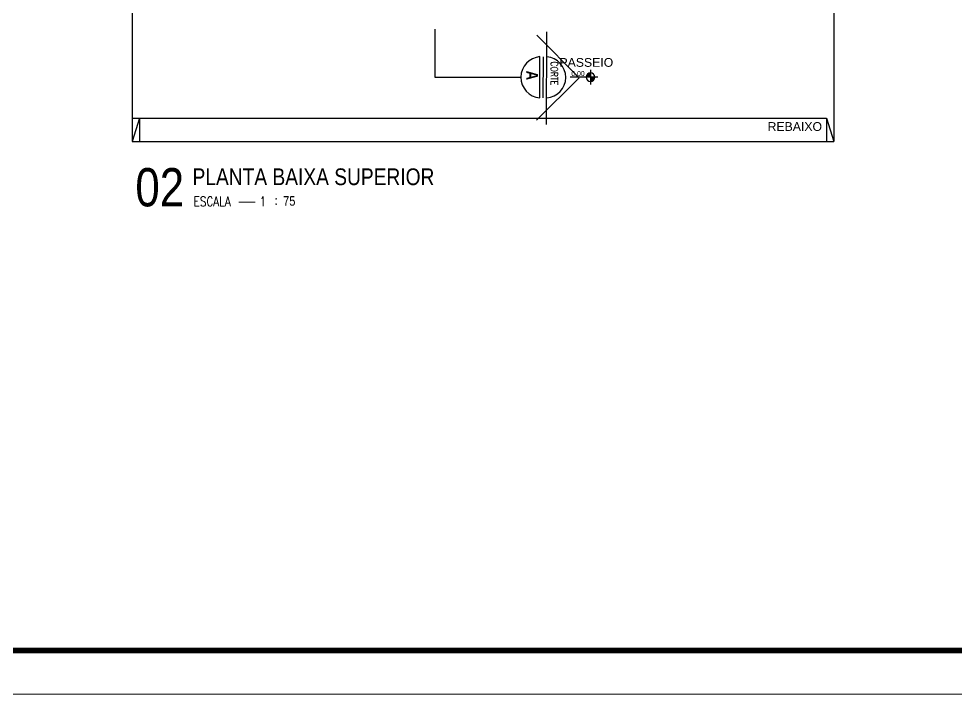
# Model space of a CAD drawing. Header units: millimetres. Extents: x 3212 to 6878, y 1640 to 3386.
# Drawn here: x 3241.43 to 3257.47, y 1640.21 to 1651.77 of the extents above; entities that cross this region are included whole.
import ezdxf
from ezdxf.enums import TextEntityAlignment as Align

# ---------------------------------------------------------------- set-up
doc = ezdxf.new("R2010")
doc.units = ezdxf.units.MM
doc.header["$LTSCALE"] = 0.8
doc.linetypes.add('DASHDOT2', pattern=[12.7, 6.35, -3.175, 0, -3.175])
for name, color, linetype in [('A-PEN-C', 4, 'Continuous'), ('A-PEN-R', 1, 'Continuous'), ('A-PEN-W', 7, 'Continuous'), ('A-PEN-Y', 2, 'Continuous'), ('E-TXT-G', 3, 'Continuous'), ('E-TXT-Y', 2, 'Continuous'), ('L-Cortes', 2, 'Continuous'), ('NIVEIS', 1, 'Continuous')]:
    doc.layers.add(name, color=color, linetype=linetype)
doc.layers.add('E-TXT-W', color=7, linetype='Continuous', lineweight=20)
doc.layers.add('pilares', color=1, linetype='Continuous', lineweight=9)
doc.styles.add('CARIMBO_DADOS', font='arial.ttf', dxfattribs={"height": 0.1})
doc.styles.add('F2', font='ARIALN.TTF')
doc.styles.add('REG140', font='romans.shx', dxfattribs={"width": 0.8, "height": 0.35})
doc.styles.add('REG60', font='romans.shx', dxfattribs={"width": 0.8, "height": 0.15})
doc.styles.add('REG80', font='romans.shx', dxfattribs={"width": 0.8, "height": 0.1})
doc.styles.add('SANSSERIF2', font='sanssb__.ttf', dxfattribs={"width": 0.8})
doc.styles.add('T20', font='PORT2', dxfattribs={"height": 0.2})
doc.styles.add('TEXT', font='arial.ttf')

# ---------------------------------------------------------------- blocks, each defined once
blk = doc.blocks.new('cotas')
at = {"layer": 'A-PEN-Y'}
h = blk.add_hatch(color=256, dxfattribs=at)
h.paths.add_polyline_path([(0.135, 0, 0.414214), (0, 0.135), (0, 0)])
h.paths.add_polyline_path([(0, 0), (-0.135, 0, 0.414214), (0, -0.135)])
at = {"layer": 'A-PEN-W'}
for p, q in [((-0.223, 0), (0.621, 0)), ((0, 0.223), (0, -0.223))]:
    blk.add_line(p, q, dxfattribs=at)
blk.add_circle((0, 0), 0.135, dxfattribs=at)
at = {"layer": 'A-PEN-W', "style": 'T20'}
blk.add_attdef('COTA', (0.167, 0.038), '', height=0.15, dxfattribs=at)
blk = doc.blocks.new('IND_DES')
at = {"layer": 'E-TXT-W'}
blk.add_line((0.0269, -0.2428), (0.1984, -0.2428), dxfattribs=at)
at = {"layer": 'E-TXT-G', "style": 'REG80', "width": 0.8}
for s, p in [('ESCALA', (-0.4463, -0.2864)), ('1', (0.2426, -0.2864)), (':', (0.3988, -0.2706))]:
    blk.add_text(s, height=0.1, dxfattribs=at).set_placement(p)
blk.add_attdef('ESCALA', (0.4897, -0.2812), '', height=0.1, dxfattribs=at)
at = {"layer": 'E-TXT-W', "style": 'SANSSERIF2', "width": 0.6}
blk.add_attdef('00', text='', height=0.4, dxfattribs=at).set_placement((-0.7083, -0.2881), align=Align.CENTER)
at = {"layer": 'E-TXT-Y', "style": 'REG140', "width": 0.8}
for tag, p in [('PROJETO', (-0.4563, 0.1829)), ('DESENHO', (-0.4582, -0.0658))]:
    blk.add_attdef(tag, p, '', height=0.175, dxfattribs=at)

msp = doc.modelspace()

# ---------------------------------------------------------------- linework, layer by layer
at = {"color": 6}
for p, q in [((3250.461, 1649.961), (3250.467, 1651.545)), ((3250.293, 1651.491), (3251.017, 1650.762)), ((3250.288, 1650.038), (3251.017, 1650.762))]:
    msp.add_line(p, q, dxfattribs=at)
for p, q in [((3250.345, 1650.417), (3250.348, 1651.122)), ((3250.404, 1650.417), (3250.407, 1651.122))]:
    msp.add_line(p, q)
for centre, start, end in [((3250.376, 1650.77), 94.5691, 265.0088), ((3250.435, 1650.769), 274.5691, 85.0088)]:
    msp.add_arc(centre, 0.354, start, end)
at = {"layer": 'A-PEN-C', "color": 8, "ltscale": 0.05}
for p, q in [((3255.375, 1652.67), (3255.375, 1649.671)), ((3243.375, 1652.171), (3243.375, 1649.671)), ((3243.375, 1650.071), (3255.25, 1650.071)), ((3243.5, 1650.071), (3243.375, 1649.671)), ((3243.5, 1650.071), (3243.375, 1649.671)), ((3243.5, 1650.071), (3243.5, 1649.671)), ((3243.5, 1650.071), (3243.5, 1649.671)), ((3255.25, 1650.071), (3255.25, 1649.671)), ((3255.25, 1650.071), (3255.375, 1649.671)), ((3255.25, 1650.071), (3255.25, 1649.671)), ((3255.25, 1650.071), (3255.375, 1649.671)), ((3243.375, 1649.671), (3255.375, 1649.671)), ((3243.375, 1649.671), (3250.375, 1649.671))]:
    msp.add_line(p, q, dxfattribs=at)
at = {"layer": 'A-PEN-R', "linetype": 'DASHDOT2', "ltscale": 0.3}
for p, q in [((3248.547, 1683.071), (3248.547, 1650.771)), ((3248.547, 1650.771), (3250.022, 1650.771))]:
    msp.add_line(p, q, dxfattribs=at)
at = {"layer": 'pilares'}
msp.add_lwpolyline([(3225.395, 1640.21), (3286.595, 1640.21), (3286.595, 1684.76), (3225.395, 1684.76)], close=True, dxfattribs=at)
at = {"layer": 'pilares', "const_width": 0.1}
msp.add_lwpolyline([(3226.145, 1640.96), (3285.845, 1640.96), (3285.845, 1684.01), (3226.145, 1684.01)], close=True, dxfattribs=at)

# ---------------------------------------------------------------- block references
ref = msp.add_blockref('IND_DES', (3245.154, 1649.032), dxfattribs=dict(xscale=1.636240131907927, yscale=1.636240131907927, zscale=1.636240131907927))
ref.add_attrib('00', '02', dxfattribs={"layer": 'E-TXT-W', "height": 0.6545, "style": 'F2'}).set_placement((3243.844, 1648.561), align=Align.CENTER)
ref.add_attrib('DESENHO', 'PLANTA BAIXA SUPERIOR', (3244.405, 1648.924), dxfattribs={"layer": 'E-TXT-Y', "color": 2, "height": 0.28634, "style": 'F2'})
ref.add_attrib('ESCALA', '75', (3245.956, 1648.572), dxfattribs={"layer": 'E-TXT-G', "color": 7, "height": 0.1636, "style": 'F2'})
at = {"layer": 'NIVEIS', "color": 1}
ref = msp.add_blockref('cotas', (3251.213, 1650.771), dxfattribs=dict(at, xscale=-0.5599999999976717, yscale=0.5599999999994907, zscale=0.5599999999994907))
ref.add_attrib('COTA', '0,00', (3250.885, 1650.792), dxfattribs={"color": 1, "height": 0.084, "style": 'TEXT'})

# ---------------------------------------------------------------- texts
at = {"color": 230, "char_height": 0.15, "attachment_point": 5, "style": 'CARIMBO_DADOS'}
for s, insert in [('PASSEIO', (3251.142, 1651.023)), ('REBAIXO', (3254.708, 1649.926))]:
    msp.add_mtext(s, dxfattribs=dict(at, insert=insert))
at = {"layer": 'L-Cortes', "color": 7, "width": 0.8}
for s, height, style, p in [('CORTE', 0.12, 'REG60', (3250.537, 1651.041)), ('A', 0.2, 'SANSSERIF2', (3250.116, 1650.883))]:
    msp.add_text(s, height=height, rotation=269.789, dxfattribs=dict(at, style=style)).set_placement(p)

doc.saveas('drawing.dxf')
